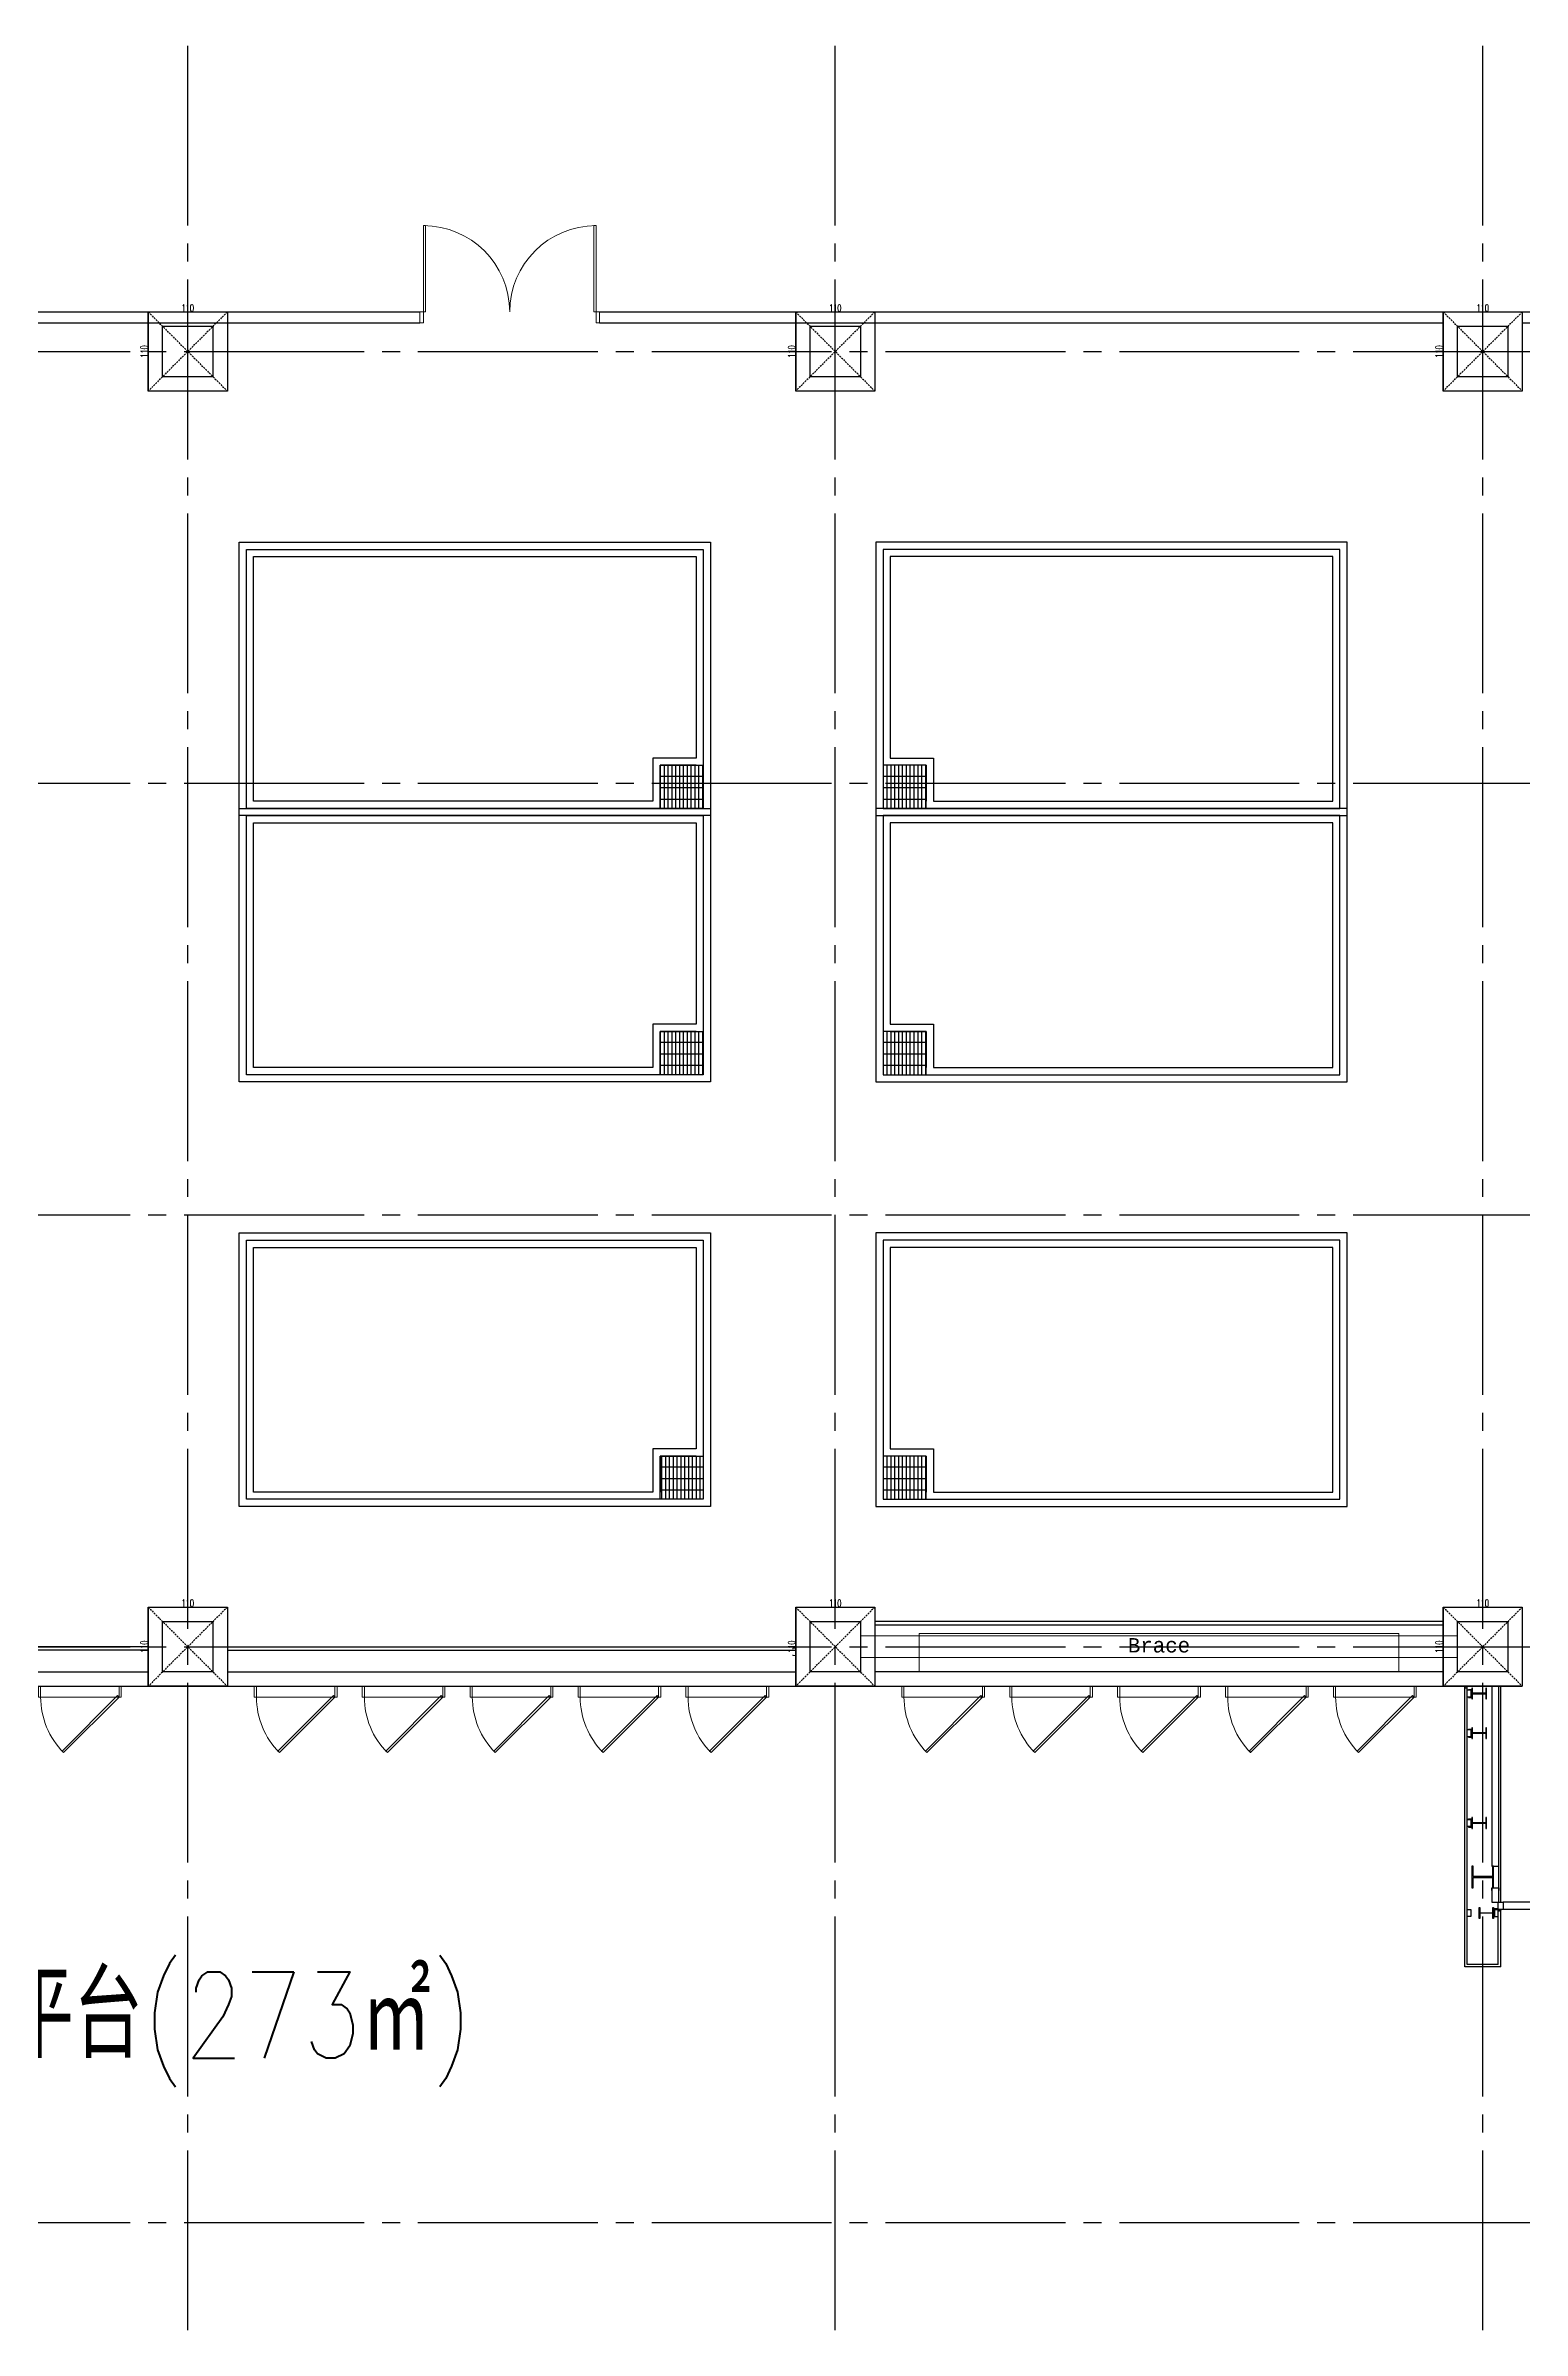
# Model space of a CAD drawing. Header units: millimetres. Extents: x -25195 to 195597, y 6477 to 112111.
# Drawn here: x 16962 to 19015, y 10600 to 13775 of the extents above; entities that cross this region are included whole.
import ezdxf
from ezdxf.enums import TextEntityAlignment as Align

# ---------------------------------------------------------------- set-up
doc = ezdxf.new("R2010")
doc.units = ezdxf.units.MM
doc.header["$LTSCALE"] = 100
doc.linetypes.add('X-N-FAB-L10$0$COL-CEN-LIN', pattern=[3.25, 2.5, -0.25, 0.25, -0.25])
doc.linetypes.add('X-N-FAB-L10$0$HIDDEN', pattern=[0.375, 0.25, -0.125])
for name, color, linetype in [('0-XREF', 7, 'Continuous'), ('X-N-FAB-L10$0$08', 8, 'Continuous'), ('X-N-FAB-L10$0$200K新增範圍', 8, 'Continuous'), ('X-N-FAB-L10$0$A-WALL-IN', 8, 'Continuous'), ('X-N-FAB-L10$0$BEAM', 8, 'Continuous'), ('X-N-FAB-L10$0$BLOCK', 8, 'Continuous'), ('X-N-FAB-L10$0$CCL', 8, 'X-N-FAB-L10$0$COL-CEN-LIN'), ('X-N-FAB-L10$0$COL', 8, 'Continuous'), ('X-N-FAB-L10$0$COL-S', 8, 'Continuous'), ('X-N-FAB-L10$0$DOOR', 8, 'Continuous'), ('X-N-FAB-L10$0$TXT-CODE', 8, 'Continuous'), ('X-N-FAB-L10$0$WALL-P', 8, 'Continuous'), ('X-N-FAB-L10$0$WALL-RC', 8, 'Continuous')]:
    doc.layers.add(name, color=color, linetype=linetype)
doc.layers.add('X-N-FAB-L10$0$ARC', color=8, linetype='Continuous', lineweight=0)
doc.layers.add('X-N-FAB-L10$0$DE-MMTN-F2-Z-000-P-CHEM-L10_0730$0$0', color=8, linetype='Continuous', lineweight=0)
doc.styles.add('X-N-FAB-L10$0$ATS', font='monotxt.shx', dxfattribs={"bigfont": 'BIGFONT.shx'})
doc.styles.add('X-N-FAB-L10$0$CHINA', font='simplex.shx', dxfattribs={"width": 0.75, "bigfont": 'chineset.shx'})
doc.styles.add('X-N-FAB-L10$0$DIM', font='simplex.shx', dxfattribs={"width": 0.67, "bigfont": 'chineset.shx'})
doc.dimstyles.new('X-N-FAB-L10$0$JJP_005_defpoint', dxfattribs={"dimtxt": 20, "dimasz": 0.5, "dimexe": 0.5, "dimexo": 0.5, "dimgap": 0.5, "dimtad": 1, "dimdsep": 46, "dimtxsty": 'X-N-FAB-L10$0$DIM', "dimblk": 'X-N-FAB-L10$0$_None', "dimcen": 10, "dimclrd": 256, "dimclre": 256, "dimclrt": 256, "dimadec": 0, "dimazin": 0, "dimtfac": 1, "dimtix": 1, "dimtmove": 2, "dimatfit": 3, "dimldrblk": 'X-N-FAB-L10$0$_None', "dimfxl": 0.5, "dimtolj": 1, "dimtzin": 0, "dimarcsym": 0})

# ---------------------------------------------------------------- blocks, each defined once
blk = doc.blocks.new('*D89')
at = {"layer": 'DefPoints', "lineweight": -2, "transparency": 16777216}
blk.add_line((0, 0), (110, 0), dxfattribs=at)
at = {"layer": 'DefPoints', "color": 0, "transparency": 16777216}
for p in [(0, 0), (110, 0), (110, 0)]:
    blk.add_point(p, dxfattribs=at)
at = {"layer": 'DefPoints', "transparency": 16777216, "insert": (55, 5.5), "char_height": 10, "attachment_point": 5, "style": 'X-N-FAB-L10$0$DIM'}
blk.add_mtext('\\A1;110', dxfattribs=at)
blk = doc.blocks.new('X-N-FAB-L10$0$_None')
blk = doc.blocks.new('*D90')
at = {"layer": 'DefPoints', "lineweight": -2, "transparency": 16777216}
blk.add_line((0, 0), (0, -110), dxfattribs=at)
at = {"layer": 'DefPoints', "color": 0, "transparency": 16777216}
for p in [(0, 0), (0, -110), (0, -110)]:
    blk.add_point(p, dxfattribs=at)
at = {"layer": 'DefPoints', "transparency": 16777216, "insert": (-5.5, -55), "char_height": 10, "attachment_point": 5, "rotation": 90, "style": 'X-N-FAB-L10$0$DIM'}
blk.add_mtext('\\A1;110', dxfattribs=at)
blk = doc.blocks.new('X-N-FAB-L10$0$A$C5b9bb6f0')
at = {"layer": 'X-N-FAB-L10$0$ARC'}
for points in [[(21512.6, 2679), (21512.6, 2732.5), (20845.6, 2732.5), (20845.6, 2679)], [(20670.1, 2702.8), (20670.1, 2701.8), (20674.1, 2701.8), (20674.1, 2711.8), (20670.1, 2711.8), (20670.1, 2710.8)]]:
    blk.add_lwpolyline(points, dxfattribs=at)
blk.add_lwpolyline([(20764.1, 2699), (21594.1, 2699), (21594.1, 2729), (20764.1, 2729)], close=True, dxfattribs=at)
at = {"layer": 'X-N-FAB-L10$0$WALL-P'}
for p, q in [((21574.1, 2749), (20784.1, 2749)), ((21574.1, 2744), (20784.1, 2744)), ((19774.1, 2714), (18984.1, 2714)), ((19774.1, 2709), (18984.1, 2709)), ((19884.1, 2714), (20674.1, 2714)), ((19884.1, 2709), (20674.1, 2709)), ((21604.1, 2269), (21604.1, 2659)), ((21607.6, 2272.5), (21607.6, 2659)), ((21641.6, 2659), (21641.6, 2409)), ((21651.6, 2359), (21651.6, 2659)), ((21654.1, 2359), (21654.1, 2659)), ((21641.6, 2379), (21641.6, 2359)), ((21860.6, 2359), (21657.6, 2359)), ((21654.1, 2349), (21650.6, 2349)), ((21654.1, 2347), (21650.6, 2347)), ((21650.6, 2272.5), (21650.6, 2347)), ((21654.1, 2269), (21654.1, 2347)), ((21860.6, 2349), (21657.6, 2349)), ((21654.1, 2269), (21604.1, 2269)), ((21650.6, 2272.5), (21607.6, 2272.5))]:
    blk.add_line(p, q, dxfattribs=at)
for points in [[(21604.1, 2659), (21604.1, 2657), (21607.6, 2657), (21607.6, 2659)], [(21612.6, 2654), (21612.6, 2644), (21607.6, 2644), (21607.6, 2654)], [(21609.1, 2654.6), (21614.1, 2654.6), (21614.1, 2649.6), (21613.5, 2649.6), (21613.5, 2654), (21609.1, 2654)], [(21609.1, 2643.4), (21614.1, 2643.4), (21614.1, 2648.4), (21613.5, 2648.4), (21613.5, 2644), (21609.1, 2644)], [(21614.1, 2656.5), (21614.1, 2641.5), (21615, 2641.5), (21615, 2648.7), (21633.2, 2648.7), (21633.2, 2641.5), (21634.1, 2641.5), (21634.1, 2656.5), (21633.2, 2656.5), (21633.2, 2649.3), (21615, 2649.3), (21615, 2656.5)], [(21612.6, 2599), (21612.6, 2589), (21607.6, 2589), (21607.6, 2599)], [(21609.1, 2599.6), (21614.1, 2599.6), (21614.1, 2594.6), (21613.5, 2594.6), (21613.5, 2599), (21609.1, 2599)], [(21609.1, 2588.4), (21614.1, 2588.4), (21614.1, 2593.4), (21613.5, 2593.4), (21613.5, 2589), (21609.1, 2589)], [(21614.1, 2601.5), (21614.1, 2586.5), (21615, 2586.5), (21615, 2593.7), (21633.2, 2593.7), (21633.2, 2586.5), (21634.1, 2586.5), (21634.1, 2601.5), (21633.2, 2601.5), (21633.2, 2594.3), (21615, 2594.3), (21615, 2601.5)], [(21614.1, 2476.5), (21614.1, 2461.5), (21615, 2461.5), (21615, 2468.7), (21633.2, 2468.7), (21633.2, 2461.5), (21634.1, 2461.5), (21634.1, 2476.5), (21633.2, 2476.5), (21633.2, 2469.3), (21615, 2469.3), (21615, 2476.5)], [(21612.6, 2474), (21612.6, 2464), (21607.6, 2464), (21607.6, 2474)], [(21609.1, 2474.6), (21614.1, 2474.6), (21614.1, 2469.6), (21613.5, 2469.6), (21613.5, 2474), (21609.1, 2474)], [(21609.1, 2463.4), (21614.1, 2463.4), (21614.1, 2468.4), (21613.5, 2468.4), (21613.5, 2464), (21609.1, 2464)], [(21644.1, 2379), (21644.1, 2409), (21642.6, 2409), (21642.6, 2394.5), (21615.6, 2394.5), (21615.6, 2409), (21614.1, 2409), (21614.1, 2379), (21615.6, 2379), (21615.6, 2393.5), (21642.6, 2393.5), (21642.6, 2379)], [(21644.1, 2351.5), (21644.1, 2336.5), (21643.2, 2336.5), (21643.2, 2343.7), (21625, 2343.7), (21625, 2336.5), (21624.1, 2336.5), (21624.1, 2351.5), (21625, 2351.5), (21625, 2344.3), (21643.2, 2344.3), (21643.2, 2351.5)], [(21649.1, 2349.6), (21644.1, 2349.6), (21644.1, 2344.6), (21644.7, 2344.6), (21644.7, 2349), (21649.1, 2349)], [(21657.6, 2359), (21657.6, 2349), (21650.6, 2349), (21650.6, 2359)], [(21612.6, 2349), (21612.6, 2339), (21607.6, 2339), (21607.6, 2349)], [(21649.1, 2338.4), (21644.1, 2338.4), (21644.1, 2343.4), (21644.7, 2343.4), (21644.7, 2339), (21649.1, 2339)], [(21645.6, 2349), (21645.6, 2339), (21650.6, 2339), (21650.6, 2349)]]:
    blk.add_lwpolyline(points, close=True, dxfattribs=at)
for points in [[(21642.6, 2413), (21641.6, 2413), (21641.6, 2409), (21651.6, 2409), (21651.6, 2413), (21650.6, 2413)], [(21642.6, 2375), (21641.6, 2375), (21641.6, 2379), (21651.6, 2379), (21651.6, 2375), (21650.6, 2375)], [(21642.6, 2363), (21641.6, 2363), (21641.6, 2359), (21651.6, 2359), (21651.6, 2363), (21650.6, 2363)], [(21652.6, 2347), (21650.6, 2349), (21650.6, 2347), (21652.6, 2347), (21652.6, 2349), (21650.6, 2349)]]:
    blk.add_lwpolyline(points, dxfattribs=at)
blk.add_lwpolyline([(21654.1, 2347), (21652.6, 2347), (21652.6, 2349), (21654.1, 2349, 0.294457)], format="xyb", close=True, dxfattribs=at)
at = {"layer": 'X-N-FAB-L10$0$WALL-RC'}
for p, q in [((18984.1, 2679), (19774.1, 2679)), ((19884.1, 2679), (20674.1, 2679)), ((21574.1, 2679), (20784.1, 2679)), ((17074.1, 2659), (21684.1, 2659))]:
    blk.add_line(p, q, dxfattribs=at)
at = {"layer": 'X-N-FAB-L10$0$ARC', "style": 'X-N-FAB-L10$0$ATS'}
blk.add_text('Brace', height=20, dxfattribs=at).set_placement((21179.1, 2716), align=Align.MIDDLE_CENTER)
blk = doc.blocks.new('X-N-FAB-L10$0$DE-MMTN-F2-Z-000-P-CHEM-L10_0730$0$AP6BxFa-10$0$AP6AxFa-10$0$$PDS002515O08VG08C00008C10')
at = {"layer": 'X-N-FAB-L10$0$DE-MMTN-F2-Z-000-P-CHEM-L10_0730$0$0', "color": 0, "linetype": 'Continuous'}
for p, q in [((-22.6, 84.6), (-24.7, 82.5)), ((-24.7, 82.5), (52.4, 5.4)), ((54.5, 7.5), (-22.6, 84.6)), ((-57.5, 7.5), (-54.5, 7.5)), ((-57.5, 7.5), (-57.5, -7.5)), ((-54.5, 7.5), (-54.5, -7.5)), ((54.5, 7.5), (-54.5, 7.5)), ((52.4, 5.4), (54.5, 7.5)), ((57.5, 7.5), (54.5, 7.5)), ((54.5, 7.5), (54.5, -7.5)), ((57.5, 7.5), (57.5, -7.5)), ((-54.5, -7.5), (-57.5, -7.5)), ((-54.5, -7.5), (54.5, -7.5)), ((54.5, -7.5), (57.5, -7.5))]:
    blk.add_line(p, q, dxfattribs=at)
blk.add_arc((54.5, 7.5), 109, 135, 180, dxfattribs=at)
blk = doc.blocks.new('X-N-FAB-L10$0$A$Cf42b12f3')
at = {"layer": 'X-N-FAB-L10$0$DOOR', "lineweight": 0}
for p, q in [((0, 120), (0, 135)), ((0, 135), (5, 135)), ((5, 135), (5, 120)), ((250, 135), (245, 135)), ((245, 135), (245, 120)), ((250, 120), (250, 135)), ((5, 120), (0, 120)), ((5, 0), (5, 120)), ((5, 120), (8, 120)), ((8, 120), (8, 0)), ((242, 120), (242, 0)), ((245, 120), (242, 120)), ((245, 0), (245, 120)), ((245, 120), (250, 120)), ((8, 0), (5, 0)), ((242, 0), (245, 0))]:
    blk.add_line(p, q, dxfattribs=at)
for centre, start, end in [((5, 120), 270, 0), ((245, 120), 180, 270)]:
    blk.add_arc(centre, 120, start, end, dxfattribs=at)
blk = doc.blocks.new('X-N-FAB-L10$0$A$C969652c4')
at = {"layer": 'X-N-FAB-L10$0$08'}
h = blk.add_hatch(dxfattribs=at)
h.set_pattern_fill('SBBRICKS', color=256, scale=2, angle=270)
h.set_pattern_definition([(270, (19406.4506, 1400), (5.333333, 6e-08), []), (7e-07, (19406.45, 1400), (-2e-07, 16), [])])
h.paths.add_polyline_path([(15971.5, 1400), (15971.5, 1340), (15911.5, 1340), (15911.5, 1400)])
h = blk.add_hatch(dxfattribs=at)
h.set_pattern_fill('SBBRICKS', color=256, scale=2, angle=270)
h.set_pattern_definition([(270, (19391.0086, 1400), (5.333333, 6e-08), []), (7e-07, (19391.009, 1400), (-2e-07, 16), [])])
h.paths.add_polyline_path([(16221.5, 1400), (16221.5, 1340), (16281.5, 1340), (16281.5, 1400)])
h = blk.add_hatch(dxfattribs=at)
h.set_pattern_fill('SBBRICKS', color=256, scale=2, angle=270)
h.set_pattern_definition([(270, (19406.4506, 1030), (5.333333, 6e-08), []), (7e-07, (19406.45, 1030), (-2e-07, 16), [])])
h.paths.add_polyline_path([(15971.5, 1030), (15971.5, 970), (15911.5, 970), (15911.5, 1030)])
h = blk.add_hatch(dxfattribs=at)
h.set_pattern_fill('SBBRICKS', color=256, scale=2, angle=270)
h.set_pattern_definition([(270, (19391.0086, 1030), (5.333333, 6e-08), []), (7e-07, (19391.009, 1030), (-2e-07, 16), [])])
h.paths.add_polyline_path([(16221.5, 1030), (16221.5, 970), (16281.5, 970), (16281.5, 1030)])
h = blk.add_hatch(dxfattribs=at)
h.set_pattern_fill('SBBRICKS', color=256, scale=2, angle=270)
h.set_pattern_definition([(270, (19371.0086, 440), (5.333333, 6e-08), []), (7e-07, (19371.009, 440), (-2e-07, 16), [])])
h.paths.add_polyline_path([(15971.5, 440), (15971.5, 380), (15911.5, 380), (15911.5, 440)])
h = blk.add_hatch(dxfattribs=at)
h.set_pattern_fill('SBBRICKS', color=256, scale=2, angle=270)
h.set_pattern_definition([(270, (19391.0086, 440), (5.333333, 6e-08), []), (7e-07, (19391.009, 440), (-2e-07, 16), [])])
h.paths.add_polyline_path([(16221.5, 440), (16221.5, 380), (16281.5, 380), (16281.5, 440)])
for p, q in [((15961.5, 1400), (15911.5, 1400)), ((15911.5, 1400), (15911.5, 1350)), ((16281.5, 1400), (16281.5, 1350)), ((15961.5, 1030), (15911.5, 1030)), ((15911.5, 1030), (15911.5, 980)), ((16231.5, 1030), (16281.5, 1030)), ((16281.5, 1030), (16281.5, 980)), ((15961.5, 440), (15911.5, 440)), ((15911.5, 440), (15911.5, 390)), ((16281.5, 440), (16281.5, 390))]:
    blk.add_line(p, q, dxfattribs=at)
for points in [[(15326.5, 1330), (15326.5, 1710), (15981.5, 1710), (15981.5, 1330)], [(15326.5, 1330), (15326.5, 1710), (15981.5, 1710), (15981.5, 1330)], [(15336.5, 1340), (15336.5, 1700), (15971.5, 1700), (15971.5, 1340)], [(15336.5, 1340), (15336.5, 1700), (15971.5, 1700), (15971.5, 1340)], [(16866.5, 1330), (16866.5, 1710), (16211.5, 1710), (16211.5, 1330)], [(16866.5, 1330), (16866.5, 1710), (16211.5, 1710), (16211.5, 1330)], [(16856.5, 1340), (16856.5, 1700), (16221.5, 1700), (16221.5, 1340)], [(16856.5, 1340), (16856.5, 1700), (16221.5, 1700), (16221.5, 1340)], [(15971.5, 1400), (15971.5, 1340), (15911.5, 1340), (15911.5, 1400)], [(16221.5, 1400), (16221.5, 1340), (16281.5, 1340), (16281.5, 1400)], [(15326.5, 960), (15326.5, 1340), (15981.5, 1340), (15981.5, 960)], [(15326.5, 960), (15326.5, 1340), (15981.5, 1340), (15981.5, 960)], [(16866.5, 960), (16866.5, 1340), (16211.5, 1340), (16211.5, 960)], [(16866.5, 960), (16866.5, 1340), (16211.5, 1340), (16211.5, 960)], [(15336.5, 970), (15336.5, 1330), (15971.5, 1330), (15971.5, 970)], [(15336.5, 970), (15336.5, 1330), (15971.5, 1330), (15971.5, 970)], [(16856.5, 970), (16856.5, 1330), (16221.5, 1330), (16221.5, 970)], [(16856.5, 970), (16856.5, 1330), (16221.5, 1330), (16221.5, 970)], [(15971.5, 1030), (15971.5, 970), (15911.5, 970), (15911.5, 1030)], [(16221.5, 1030), (16221.5, 970), (16281.5, 970), (16281.5, 1030)], [(15326.5, 370), (15326.5, 750), (15981.5, 750), (15981.5, 370)], [(15326.5, 370), (15326.5, 750), (15981.5, 750), (15981.5, 370)], [(15336.5, 380), (15336.5, 740), (15971.5, 740), (15971.5, 380)], [(15336.5, 380), (15336.5, 740), (15971.5, 740), (15971.5, 380)], [(16866.5, 370), (16866.5, 750), (16211.5, 750), (16211.5, 370)], [(16866.5, 370), (16866.5, 750), (16211.5, 750), (16211.5, 370)], [(16856.5, 380), (16856.5, 740), (16221.5, 740), (16221.5, 380)], [(16856.5, 380), (16856.5, 740), (16221.5, 740), (16221.5, 380)], [(15971.5, 440), (15971.5, 380), (15911.5, 380), (15911.5, 440)], [(16221.5, 440), (16221.5, 380), (16281.5, 380), (16281.5, 440)]]:
    blk.add_lwpolyline(points, close=True, dxfattribs=at)
for points in [[(15961.5, 1410), (15901.5, 1410), (15901.5, 1350), (15346.5, 1350), (15346.5, 1690), (15961.5, 1690), (15961.5, 1410)], [(16231.5, 1410), (16291.5, 1410), (16291.5, 1350), (16846.5, 1350), (16846.5, 1690), (16231.5, 1690), (16231.5, 1410)], [(15961.5, 1040), (15901.5, 1040), (15901.5, 980), (15346.5, 980), (15346.5, 1320), (15961.5, 1320), (15961.5, 1040)], [(16231.5, 1040), (16291.5, 1040), (16291.5, 980), (16846.5, 980), (16846.5, 1320), (16231.5, 1320), (16231.5, 1040)], [(15961.5, 450), (15901.5, 450), (15901.5, 390), (15346.5, 390), (15346.5, 730), (15961.5, 730), (15961.5, 450)], [(16231.5, 450), (16291.5, 450), (16291.5, 390), (16846.5, 390), (16846.5, 730), (16231.5, 730), (16231.5, 450)]]:
    blk.add_lwpolyline(points, dxfattribs=at)
at = {"layer": 'X-N-FAB-L10$0$A-WALL-IN'}
for points in [[(14930, 2030), (15577.5, 2030)], [(14930, 2030), (15577.5, 2030)], [(14930, 2015), (15577.5, 2015)], [(14930, 2015), (15577.5, 2015)], [(15827.5, 2030), (17000, 2030)], [(15827.5, 2030), (17000, 2030)], [(15827.5, 2015), (17000, 2015)], [(15827.5, 2015), (17000, 2015)], [(17110, 2030), (17322.5, 2030), (17322.5, 209.6)], [(17110, 2030), (17322.5, 2030), (17322.5, 209.6)], [(17110, 2015), (17307.5, 2015), (17307.5, 209.6)], [(17110, 2015), (17307.5, 2015), (17307.5, 209.6)]]:
    blk.add_lwpolyline(points, dxfattribs=at)
at = {"layer": 'X-N-FAB-L10$0$08', "xscale": -0.9999999999999942, "rotation": 180.0000050089563}
for p in [(15105, 112.5, 0), (15405, 112.5, 0), (15555, 112.5, 0), (15705, 112.5, 0), (15855, 112.5, 0), (16005, 112.5, 0), (16305, 112.5, 0), (16455, 112.5, 0), (16605, 112.5, 0), (16755, 112.5, 0), (16905, 112.5, 0)]:
    blk.add_blockref('X-N-FAB-L10$0$DE-MMTN-F2-Z-000-P-CHEM-L10_0730$0$AP6BxFa-10$0$AP6AxFa-10$0$$PDS002515O08VG08C00008C10', p, dxfattribs=at)
at = {"layer": 'X-N-FAB-L10$0$200K新增範圍', "xscale": -1, "rotation": 180}
blk.add_blockref('X-N-FAB-L10$0$A$Cf42b12f3', (15577.5, 2150), dxfattribs=at)
blk = doc.blocks.new('*U88')
at = {"layer": 'DefPoints', "linetype": 'X-N-FAB-L10$0$HIDDEN', "ltscale": 0.1}
for p, q in [((110, 0), (0, -110)), ((0, 0), (110, -110))]:
    blk.add_line(p, q, dxfattribs=at)
at = {"layer": 'X-N-FAB-L10$0$COL', "ltscale": 0.1}
blk.add_lwpolyline([(0, 0), (110, 0), (110, -110), (0, -110)], close=True, dxfattribs=at)
at = {"layer": 'DefPoints'}
dim = blk.add_linear_dim(base=(0, -110), p1=(0, 0), p2=(0, -110), angle=90, dimstyle='X-N-FAB-L10$0$JJP_005_defpoint', override={"dimtxt": 10}, dxfattribs=at)
dim.commit()
dim.dimension.update_dxf_attribs({"geometry": '*D90', "text_midpoint": (-5.5, -55)})
dim = blk.add_linear_dim(base=(110, 0), p1=(0, 0), p2=(110, 0), dimstyle='X-N-FAB-L10$0$JJP_005_defpoint', override={"dimtxt": 10}, dxfattribs=at)
dim.commit()
dim.dimension.update_dxf_attribs({"geometry": '*D89', "text_midpoint": (55, 5.5)})
blk = doc.blocks.new('X-N-FAB-L10$0$A$C467ba2ca')
at = {"layer": 'X-N-FAB-L10$0$CCL'}
for p, q in [((-9850, 0), (-9850, 9160)), ((-8950, 0), (-8950, 9160)), ((-8050, 0), (-8050, 9160)), ((-27730, 2750), (360, 2750)), ((-27730, 2150), (360, 2150)), ((-27730, 1550), (360, 1550)), ((-27730, 950), (360, 950)), ((-27730, 150), (360, 150))]:
    blk.add_line(p, q, dxfattribs=at)
at = {"layer": 'X-N-FAB-L10$0$COL-S'}
for points in [[(-9885, 2785), (-9815, 2785), (-9815, 2715), (-9885, 2715)], [(-8985, 2785), (-8915, 2785), (-8915, 2715), (-8985, 2715)], [(-8085, 2785), (-8015, 2785), (-8015, 2715), (-8085, 2715)], [(-9885, 985), (-9815, 985), (-9815, 915), (-9885, 915)], [(-8985, 985), (-8915, 985), (-8915, 915), (-8985, 915)], [(-8085, 985), (-8015, 985), (-8015, 915), (-8085, 915)]]:
    blk.add_lwpolyline(points, close=True, dxfattribs=at)
at = {"layer": 'X-N-FAB-L10$0$BEAM'}
for p in [(-9905, 2805), (-9005, 2805), (-8105, 2805), (-9905, 1005), (-9005, 1005), (-8105, 1005)]:
    blk.add_blockref('*U88', p, dxfattribs=at)
blk = doc.blocks.new('X-N-FAB-L10')
for name, p in [('X-N-FAB-L10$0$A$C5b9bb6f0', (-2669.1, 8836)), ('X-N-FAB-L10$0$A$C969652c4', (1905, 11375))]:
    blk.add_blockref(name, p)
at = {"layer": 'X-N-FAB-L10$0$BLOCK'}
blk.add_blockref('X-N-FAB-L10$0$A$C467ba2ca', (27010, 10600), dxfattribs=at)
at = {"layer": 'X-N-FAB-L10$0$TXT-CODE', "style": 'X-N-FAB-L10$0$CHINA', "width": 0.8}
blk.add_text('lorry充填區/槽車停放平台(273㎡)', height=120, dxfattribs=at).set_placement((16707.3, 11038.3), align=Align.MIDDLE_CENTER)

msp = doc.modelspace()

# ---------------------------------------------------------------- block references
at = {"layer": '0-XREF'}
msp.add_blockref('X-N-FAB-L10', (0, 0), dxfattribs=at)

doc.saveas('drawing.dxf')
